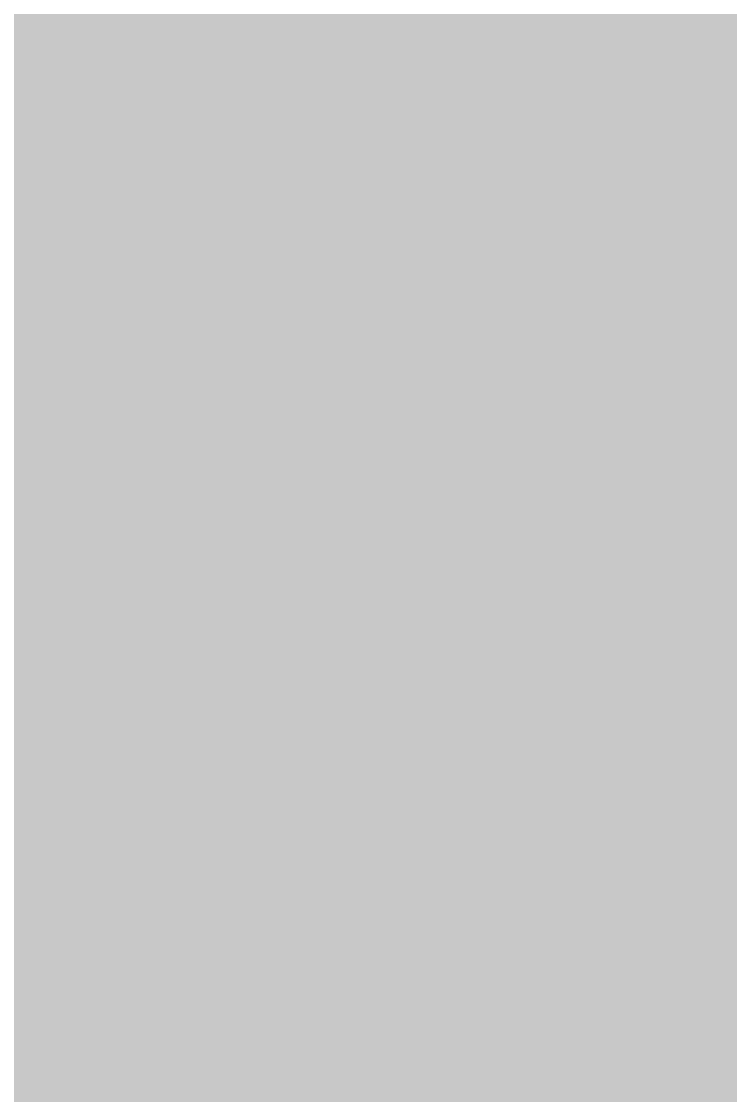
# Model space of a CAD drawing. Extents: x 383425 to 391668, y 6055101 to 6059545.
# Drawn here: x 387367.904 to 387368.418, y 6058463.732 to 6058464.511 of the extents above; entities that cross this region are included whole.
import ezdxf

# ---------------------------------------------------------------- set-up
doc = ezdxf.new("R2010")
doc.units = 0
doc.header["$LTSCALE"] = 5
doc.header["$PDMODE"] = 35
doc.header["$PDSIZE"] = 20
doc.layers.get('Defpoints').update_dxf_attribs({"color": 9})
doc.layers.add('AS-ROADS', color=254, linetype='Continuous')
doc.layers.add('F-AR-T', color=190, linetype='Continuous', lineweight=9)
doc.styles.add('80CG', font='ARIALN.TTF', dxfattribs={"height": 10})
doc.dimstyles.new('Compass 5 000', dxfattribs={"dimscale": 5, "dimtxt": 9, "dimasz": 2, "dimexe": 0.2, "dimexo": 0.0625, "dimgap": 0.5, "dimtad": 0, "dimtih": 1, "dimtoh": 1, "dimzin": 0, "dimdsep": 46, "dimtxsty": '80CG', "dimcen": 0.1, "dimse1": 1, "dimse2": 1, "dimclrd": 256, "dimclrt": 256, "dimaunit": 1, "dimadec": 4, "dimazin": 0, "dimtfac": 0.06, "dimtofl": 0, "dimtmove": 0, "dimatfit": 1, "dimfxl": 0.2, "dimtolj": 1, "dimtzin": 0, "dimlwd": -1, "dimarcsym": 0})

# ---------------------------------------------------------------- blocks, each defined once
blk = doc.blocks.new('*D59')
at = {"layer": 'Defpoints', "color": 0, "transparency": 16777216}
for p in [(387343.72978, 6058492.82021), (387314.90857, 6058458.11998), (387328.23033, 6058447.05523)]:
    blk.add_point(p, dxfattribs=at)
at = {"layer": 'F-AR-T', "transparency": 16777216}
for p, q in [((387363.44086, 6058489.44809), (387369.83018, 6058497.14072)), ((387321.84101, 6058439.3626), (387257.37316, 6058361.74444)), ((387257.37316, 6058361.74444), (387247.37316, 6058361.74444))]:
    blk.add_line(p, q, dxfattribs=at)
for points in [[(387362.15875, 6058490.51298), (387364.72296, 6058488.3832), (387357.05154, 6058481.75546)], [(387320.5589, 6058440.42749), (387323.12311, 6058438.29772), (387328.23033, 6058447.05523)]]:
    blk.add_solid(points, dxfattribs=at)
at = {"layer": 'F-AR-T', "transparency": 16777216, "insert": (387207.62554, 6058361.74444), "char_height": 10, "attachment_point": 5, "style": '80CG'}
blk.add_mtext('\\A1;Weyerhaeuser\\P45.72 A/R \\PDLO 4508', dxfattribs=at)

msp = doc.modelspace()

# ---------------------------------------------------------------- hatches: boundary and pattern name
at = {"layer": 'AS-ROADS'}
h = msp.add_hatch(color=256, dxfattribs=at)
h.dxf.hatch_style = 1
h.paths.add_polyline_path([(387337.95475, 6058473.14054), (387345.091, 6058468.809), (387349.273, 6058465.581), (387350.992, 6058464.538), (387353.328, 6058464.101), (387355.932, 6058464.933), (387358.801, 6058466.844), (387362.469, 6058469.441), (387368.311, 6058474.636), (387374.555, 6058468.865), (387371.382, 6058464.772), (387368.908, 6058461.415), (387367.554, 6058459.119), (387366.511, 6058455.836), (387366.326, 6058453.894), (387366.638, 6058452.044), (387367.499, 6058450.369), (387369.954, 6058447.834), (387378.85832, 6058438.69377)])

# ---------------------------------------------------------------- dimensions: what is measured, and where the dimension line sits
at = {"layer": 'F-AR-T'}
dim = msp.add_linear_dim(base=(387328.23033, 6058447.05523), p1=(387343.72978, 6058492.82021), p2=(387314.90857, 6058458.11998), angle=230.28776, text='Weyerhaeuser\\P45.72 A/R \\PDLO 4508', dimstyle='Compass 5 000', dxfattribs=at)
dim.commit()
dim.dimension.update_dxf_attribs({"geometry": '*D59', "text_midpoint": (387207.62554, 6058361.74444), "dimtype": 161})

doc.saveas('drawing.dxf')
